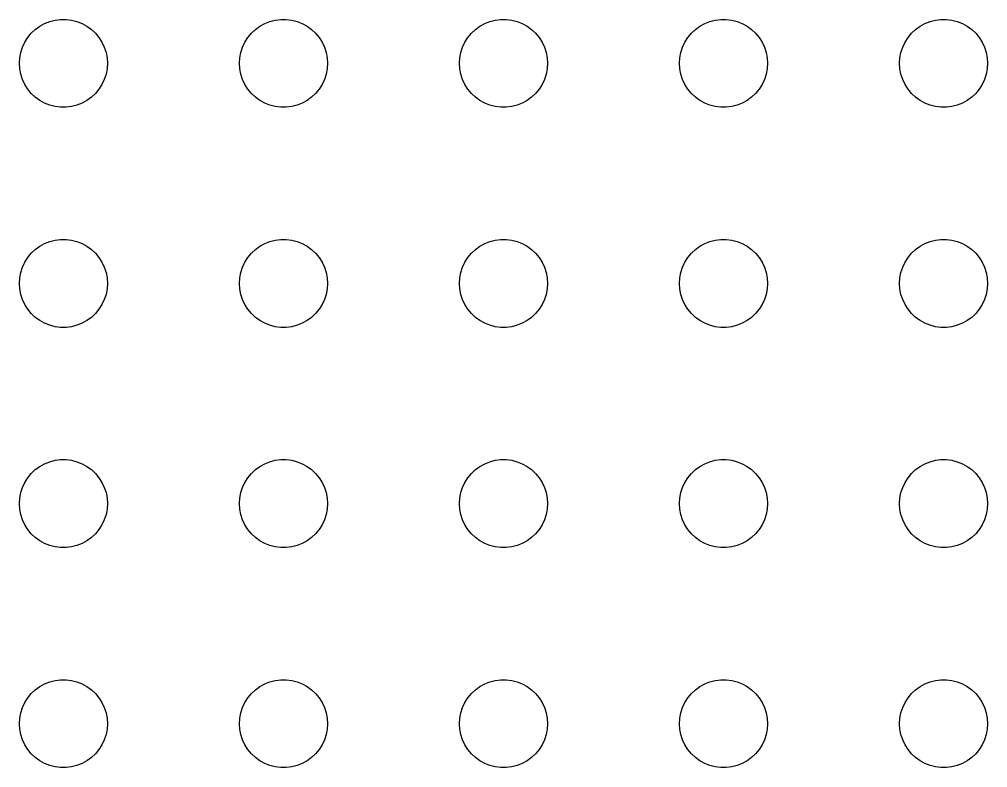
# Model space of a CAD drawing. Header units: metres. Extents: x -134 to 134, y -134 to 134.
# Drawn here: x 66 to 99, y -99 to -73.5 of the extents above; entities that cross this region are included whole.
import ezdxf

# ---------------------------------------------------------------- set-up
doc = ezdxf.new("R2010")
doc.units = ezdxf.units.M

msp = doc.modelspace()

# ---------------------------------------------------------------- linework, layer by layer
for p, q in [((66.8613, -73.6428), (67.0365, -73.5734)), ((67.0365, -73.5734), (67.2189, -73.5266)), ((67.2189, -73.5266), (67.4058, -73.503)), ((67.4058, -73.503), (67.5942, -73.503)), ((67.5942, -73.503), (67.7811, -73.5266)), ((67.7811, -73.5266), (67.9635, -73.5734)), ((67.9635, -73.5734), (68.1387, -73.6428)), ((74.3613, -73.6428), (74.5365, -73.5734)), ((74.5365, -73.5734), (74.7189, -73.5266)), ((74.7189, -73.5266), (74.9058, -73.503)), ((74.9058, -73.503), (75.0942, -73.503)), ((75.0942, -73.503), (75.2811, -73.5266)), ((75.2811, -73.5266), (75.4635, -73.5734)), ((75.4635, -73.5734), (75.6387, -73.6428)), ((81.8613, -73.6428), (82.0365, -73.5734)), ((82.0365, -73.5734), (82.2189, -73.5266)), ((82.2189, -73.5266), (82.4058, -73.503)), ((82.4058, -73.503), (82.5942, -73.503)), ((82.5942, -73.503), (82.7811, -73.5266)), ((82.7811, -73.5266), (82.9635, -73.5734)), ((82.9635, -73.5734), (83.1387, -73.6428)), ((89.3613, -73.6428), (89.5365, -73.5734)), ((89.5365, -73.5734), (89.7189, -73.5266)), ((89.7189, -73.5266), (89.9058, -73.503)), ((89.9058, -73.503), (90.0942, -73.503)), ((90.0942, -73.503), (90.2811, -73.5266)), ((90.2811, -73.5266), (90.4635, -73.5734)), ((90.4635, -73.5734), (90.6387, -73.6428)), ((96.8613, -73.6428), (97.0365, -73.5734)), ((97.0365, -73.5734), (97.2189, -73.5266)), ((97.2189, -73.5266), (97.4058, -73.503)), ((97.4058, -73.503), (97.5942, -73.503)), ((97.5942, -73.503), (97.7811, -73.5266)), ((97.7811, -73.5266), (97.9635, -73.5734)), ((97.9635, -73.5734), (98.1387, -73.6428)), ((66.4065, -73.9732), (66.5439, -73.8442)), ((66.5439, -73.8442), (66.6963, -73.7335)), ((66.6963, -73.7335), (66.8613, -73.6428)), ((68.1387, -73.6428), (68.3037, -73.7335)), ((68.3037, -73.7335), (68.4561, -73.8442)), ((68.4561, -73.8442), (68.5934, -73.9732)), ((73.9065, -73.9732), (74.0439, -73.8442)), ((74.0439, -73.8442), (74.1963, -73.7335)), ((74.1963, -73.7335), (74.3613, -73.6428)), ((75.6387, -73.6428), (75.8037, -73.7335)), ((75.8037, -73.7335), (75.9561, -73.8442)), ((75.9561, -73.8442), (76.0934, -73.9732)), ((81.4065, -73.9732), (81.5439, -73.8442)), ((81.5439, -73.8442), (81.6963, -73.7335)), ((81.6963, -73.7335), (81.8613, -73.6428)), ((83.1387, -73.6428), (83.3037, -73.7335)), ((83.3037, -73.7335), (83.4561, -73.8442)), ((83.4561, -73.8442), (83.5934, -73.9732)), ((88.9065, -73.9732), (89.0439, -73.8442)), ((89.0439, -73.8442), (89.1963, -73.7335)), ((89.1963, -73.7335), (89.3613, -73.6428)), ((90.6387, -73.6428), (90.8037, -73.7335)), ((90.8037, -73.7335), (90.9561, -73.8442)), ((90.9561, -73.8442), (91.0934, -73.9732)), ((96.4065, -73.9732), (96.5439, -73.8442)), ((96.5439, -73.8442), (96.6963, -73.7335)), ((96.6963, -73.7335), (96.8613, -73.6428)), ((98.1387, -73.6428), (98.3037, -73.7335)), ((98.3037, -73.7335), (98.4561, -73.8442)), ((98.4561, -73.8442), (98.5934, -73.9732)), ((66.1855, -74.2774), (66.2865, -74.1183)), ((66.2865, -74.1183), (66.4065, -73.9732)), ((68.5934, -73.9732), (68.7135, -74.1183)), ((68.7135, -74.1183), (68.8145, -74.2774)), ((73.6855, -74.2774), (73.7865, -74.1183)), ((73.7865, -74.1183), (73.9065, -73.9732)), ((76.0934, -73.9732), (76.2135, -74.1183)), ((76.2135, -74.1183), (76.3145, -74.2774)), ((81.1855, -74.2774), (81.2865, -74.1183)), ((81.2865, -74.1183), (81.4065, -73.9732)), ((83.5934, -73.9732), (83.7135, -74.1183)), ((83.7135, -74.1183), (83.8145, -74.2774)), ((88.6855, -74.2774), (88.7865, -74.1183)), ((88.7865, -74.1183), (88.9065, -73.9732)), ((91.0934, -73.9732), (91.2135, -74.1183)), ((91.2135, -74.1183), (91.3145, -74.2774)), ((96.1855, -74.2774), (96.2865, -74.1183)), ((96.2865, -74.1183), (96.4065, -73.9732)), ((98.5934, -73.9732), (98.7135, -74.1183)), ((98.7135, -74.1183), (98.8145, -74.2774)), ((66.0471, -74.627), (66.1053, -74.4478)), ((66.1053, -74.4478), (66.1855, -74.2774)), ((68.8145, -74.2774), (68.8947, -74.4478)), ((68.8947, -74.4478), (68.9529, -74.627)), ((73.5471, -74.627), (73.6053, -74.4478)), ((73.6053, -74.4478), (73.6855, -74.2774)), ((76.3145, -74.2774), (76.3947, -74.4478)), ((76.3947, -74.4478), (76.4529, -74.627)), ((81.0471, -74.627), (81.1053, -74.4478)), ((81.1053, -74.4478), (81.1855, -74.2774)), ((83.8145, -74.2774), (83.8947, -74.4478)), ((83.8947, -74.4478), (83.9529, -74.627)), ((88.5471, -74.627), (88.6053, -74.4478)), ((88.6053, -74.4478), (88.6855, -74.2774)), ((91.3145, -74.2774), (91.3947, -74.4478)), ((91.3947, -74.4478), (91.4529, -74.627)), ((96.0471, -74.627), (96.1053, -74.4478)), ((96.1053, -74.4478), (96.1855, -74.2774)), ((98.8145, -74.2774), (98.8947, -74.4478)), ((98.8947, -74.4478), (98.9529, -74.627)), ((66, -75), (66.0118, -74.812)), ((66.0118, -74.812), (66.0471, -74.627)), ((68.9529, -74.627), (68.9882, -74.812)), ((68.9882, -74.812), (69, -75)), ((73.5, -75), (73.5118, -74.812)), ((73.5118, -74.812), (73.5471, -74.627)), ((76.4529, -74.627), (76.4882, -74.812)), ((76.4882, -74.812), (76.5, -75)), ((81, -75), (81.0118, -74.812)), ((81.0118, -74.812), (81.0471, -74.627)), ((83.9529, -74.627), (83.9882, -74.812)), ((83.9882, -74.812), (84, -75)), ((88.5, -75), (88.5118, -74.812)), ((88.5118, -74.812), (88.5471, -74.627)), ((91.4529, -74.627), (91.4882, -74.812)), ((91.4882, -74.812), (91.5, -75)), ((96, -75), (96.0118, -74.812)), ((96.0118, -74.812), (96.0471, -74.627)), ((98.9529, -74.627), (98.9882, -74.812)), ((98.9882, -74.812), (99, -75)), ((66.0118, -75.188), (66, -75)), ((66.0471, -75.373), (66.0118, -75.188)), ((68.9882, -75.188), (68.9529, -75.373)), ((69, -75), (68.9882, -75.188)), ((73.5118, -75.188), (73.5, -75)), ((73.5471, -75.373), (73.5118, -75.188)), ((76.4882, -75.188), (76.4529, -75.373)), ((76.5, -75), (76.4882, -75.188)), ((81.0118, -75.188), (81, -75)), ((81.0471, -75.373), (81.0118, -75.188)), ((83.9882, -75.188), (83.9529, -75.373)), ((84, -75), (83.9882, -75.188)), ((88.5118, -75.188), (88.5, -75)), ((88.5471, -75.373), (88.5118, -75.188)), ((91.4882, -75.188), (91.4529, -75.373)), ((91.5, -75), (91.4882, -75.188)), ((96.0118, -75.188), (96, -75)), ((96.0471, -75.373), (96.0118, -75.188)), ((98.9882, -75.188), (98.9529, -75.373)), ((99, -75), (98.9882, -75.188)), ((66.1053, -75.5522), (66.0471, -75.373)), ((66.1855, -75.7226), (66.1053, -75.5522)), ((68.8947, -75.5522), (68.8145, -75.7226)), ((68.9529, -75.373), (68.8947, -75.5522)), ((73.6053, -75.5522), (73.5471, -75.373)), ((73.6855, -75.7226), (73.6053, -75.5522)), ((76.3947, -75.5522), (76.3145, -75.7226)), ((76.4529, -75.373), (76.3947, -75.5522)), ((81.1053, -75.5522), (81.0471, -75.373)), ((81.1855, -75.7226), (81.1053, -75.5522)), ((83.8947, -75.5522), (83.8145, -75.7226)), ((83.9529, -75.373), (83.8947, -75.5522)), ((88.6053, -75.5522), (88.5471, -75.373)), ((88.6855, -75.7226), (88.6053, -75.5522)), ((91.3947, -75.5522), (91.3145, -75.7226)), ((91.4529, -75.373), (91.3947, -75.5522)), ((96.1053, -75.5522), (96.0471, -75.373)), ((96.1855, -75.7226), (96.1053, -75.5522)), ((98.8947, -75.5522), (98.8145, -75.7226)), ((98.9529, -75.373), (98.8947, -75.5522)), ((66.2865, -75.8817), (66.1855, -75.7226)), ((66.4065, -76.0268), (66.2865, -75.8817)), ((68.7135, -75.8817), (68.5934, -76.0268)), ((68.8145, -75.7226), (68.7135, -75.8817)), ((73.7865, -75.8817), (73.6855, -75.7226)), ((73.9065, -76.0268), (73.7865, -75.8817)), ((76.2135, -75.8817), (76.0934, -76.0268)), ((76.3145, -75.7226), (76.2135, -75.8817)), ((81.2865, -75.8817), (81.1855, -75.7226)), ((81.4065, -76.0268), (81.2865, -75.8817)), ((83.7135, -75.8817), (83.5934, -76.0268)), ((83.8145, -75.7226), (83.7135, -75.8817)), ((88.7865, -75.8817), (88.6855, -75.7226)), ((88.9065, -76.0268), (88.7865, -75.8817)), ((91.2135, -75.8817), (91.0934, -76.0268)), ((91.3145, -75.7226), (91.2135, -75.8817)), ((96.2865, -75.8817), (96.1855, -75.7226)), ((96.4065, -76.0268), (96.2865, -75.8817)), ((98.7135, -75.8817), (98.5934, -76.0268)), ((98.8145, -75.7226), (98.7135, -75.8817)), ((66.5439, -76.1558), (66.4065, -76.0268)), ((66.6963, -76.2665), (66.5439, -76.1558)), ((68.4561, -76.1558), (68.3037, -76.2665)), ((68.5934, -76.0268), (68.4561, -76.1558)), ((74.0439, -76.1558), (73.9065, -76.0268)), ((74.1963, -76.2665), (74.0439, -76.1558)), ((75.9561, -76.1558), (75.8037, -76.2665)), ((76.0934, -76.0268), (75.9561, -76.1558)), ((81.5439, -76.1558), (81.4065, -76.0268)), ((81.6963, -76.2665), (81.5439, -76.1558)), ((83.4561, -76.1558), (83.3037, -76.2665)), ((83.5934, -76.0268), (83.4561, -76.1558)), ((89.0439, -76.1558), (88.9065, -76.0268)), ((89.1963, -76.2665), (89.0439, -76.1558)), ((90.9561, -76.1558), (90.8037, -76.2665)), ((91.0934, -76.0268), (90.9561, -76.1558)), ((96.5439, -76.1558), (96.4065, -76.0268)), ((96.6963, -76.2665), (96.5439, -76.1558)), ((98.4561, -76.1558), (98.3037, -76.2665)), ((98.5934, -76.0268), (98.4561, -76.1558)), ((66.8613, -76.3572), (66.6963, -76.2665)), ((67.0365, -76.4266), (66.8613, -76.3572)), ((67.2189, -76.4734), (67.0365, -76.4266)), ((67.4058, -76.497), (67.2189, -76.4734)), ((67.5942, -76.497), (67.4058, -76.497)), ((67.7811, -76.4734), (67.5942, -76.497)), ((67.9635, -76.4266), (67.7811, -76.4734)), ((68.1387, -76.3572), (67.9635, -76.4266)), ((68.3037, -76.2665), (68.1387, -76.3572)), ((74.3613, -76.3572), (74.1963, -76.2665)), ((74.5365, -76.4266), (74.3613, -76.3572)), ((74.7189, -76.4734), (74.5365, -76.4266)), ((74.9058, -76.497), (74.7189, -76.4734)), ((75.0942, -76.497), (74.9058, -76.497)), ((75.2811, -76.4734), (75.0942, -76.497)), ((75.4635, -76.4266), (75.2811, -76.4734)), ((75.6387, -76.3572), (75.4635, -76.4266)), ((75.8037, -76.2665), (75.6387, -76.3572)), ((81.8613, -76.3572), (81.6963, -76.2665)), ((82.0365, -76.4266), (81.8613, -76.3572)), ((82.2189, -76.4734), (82.0365, -76.4266)), ((82.4058, -76.497), (82.2189, -76.4734)), ((82.5942, -76.497), (82.4058, -76.497)), ((82.7811, -76.4734), (82.5942, -76.497)), ((82.9635, -76.4266), (82.7811, -76.4734)), ((83.1387, -76.3572), (82.9635, -76.4266)), ((83.3037, -76.2665), (83.1387, -76.3572)), ((89.3613, -76.3572), (89.1963, -76.2665)), ((89.5365, -76.4266), (89.3613, -76.3572)), ((89.7189, -76.4734), (89.5365, -76.4266)), ((89.9058, -76.497), (89.7189, -76.4734)), ((90.0942, -76.497), (89.9058, -76.497)), ((90.2811, -76.4734), (90.0942, -76.497)), ((90.4635, -76.4266), (90.2811, -76.4734)), ((90.6387, -76.3572), (90.4635, -76.4266)), ((90.8037, -76.2665), (90.6387, -76.3572)), ((96.8613, -76.3572), (96.6963, -76.2665)), ((97.0365, -76.4266), (96.8613, -76.3572)), ((97.2189, -76.4734), (97.0365, -76.4266)), ((97.4058, -76.497), (97.2189, -76.4734)), ((97.5942, -76.497), (97.4058, -76.497)), ((97.7811, -76.4734), (97.5942, -76.497)), ((97.9635, -76.4266), (97.7811, -76.4734)), ((98.1387, -76.3572), (97.9635, -76.4266)), ((98.3037, -76.2665), (98.1387, -76.3572)), ((66.6963, -81.2335), (66.8613, -81.1428)), ((66.8613, -81.1428), (67.0365, -81.0734)), ((67.0365, -81.0734), (67.2189, -81.0266)), ((67.2189, -81.0266), (67.4058, -81.003)), ((67.4058, -81.003), (67.5942, -81.003)), ((67.5942, -81.003), (67.7811, -81.0266)), ((67.7811, -81.0266), (67.9635, -81.0734)), ((67.9635, -81.0734), (68.1387, -81.1428)), ((68.1387, -81.1428), (68.3037, -81.2335)), ((74.1963, -81.2335), (74.3613, -81.1428)), ((74.3613, -81.1428), (74.5365, -81.0734)), ((74.5365, -81.0734), (74.7189, -81.0266)), ((74.7189, -81.0266), (74.9058, -81.003)), ((74.9058, -81.003), (75.0942, -81.003)), ((75.0942, -81.003), (75.2811, -81.0266)), ((75.2811, -81.0266), (75.4635, -81.0734)), ((75.4635, -81.0734), (75.6387, -81.1428)), ((75.6387, -81.1428), (75.8037, -81.2335)), ((81.6963, -81.2335), (81.8613, -81.1428)), ((81.8613, -81.1428), (82.0365, -81.0734)), ((82.0365, -81.0734), (82.2189, -81.0266)), ((82.2189, -81.0266), (82.4058, -81.003)), ((82.4058, -81.003), (82.5942, -81.003)), ((82.5942, -81.003), (82.7811, -81.0266)), ((82.7811, -81.0266), (82.9635, -81.0734)), ((82.9635, -81.0734), (83.1387, -81.1428)), ((83.1387, -81.1428), (83.3037, -81.2335)), ((89.1963, -81.2335), (89.3613, -81.1428)), ((89.3613, -81.1428), (89.5365, -81.0734)), ((89.5365, -81.0734), (89.7189, -81.0266)), ((89.7189, -81.0266), (89.9058, -81.003)), ((89.9058, -81.003), (90.0942, -81.003)), ((90.0942, -81.003), (90.2811, -81.0266)), ((90.2811, -81.0266), (90.4635, -81.0734)), ((90.4635, -81.0734), (90.6387, -81.1428)), ((90.6387, -81.1428), (90.8037, -81.2335)), ((96.6963, -81.2335), (96.8613, -81.1428)), ((96.8613, -81.1428), (97.0365, -81.0734)), ((97.0365, -81.0734), (97.2189, -81.0266)), ((97.2189, -81.0266), (97.4058, -81.003)), ((97.4058, -81.003), (97.5942, -81.003)), ((97.5942, -81.003), (97.7811, -81.0266)), ((97.7811, -81.0266), (97.9635, -81.0734)), ((97.9635, -81.0734), (98.1387, -81.1428)), ((98.1387, -81.1428), (98.3037, -81.2335)), ((66.2865, -81.6183), (66.4065, -81.4732)), ((66.4065, -81.4732), (66.5439, -81.3442)), ((66.5439, -81.3442), (66.6963, -81.2335)), ((68.3037, -81.2335), (68.4561, -81.3442)), ((68.4561, -81.3442), (68.5934, -81.4732)), ((68.5934, -81.4732), (68.7135, -81.6183)), ((73.7865, -81.6183), (73.9065, -81.4732)), ((73.9065, -81.4732), (74.0439, -81.3442)), ((74.0439, -81.3442), (74.1963, -81.2335)), ((75.8037, -81.2335), (75.9561, -81.3442)), ((75.9561, -81.3442), (76.0934, -81.4732)), ((76.0934, -81.4732), (76.2135, -81.6183)), ((81.2865, -81.6183), (81.4065, -81.4732)), ((81.4065, -81.4732), (81.5439, -81.3442)), ((81.5439, -81.3442), (81.6963, -81.2335)), ((83.3037, -81.2335), (83.4561, -81.3442)), ((83.4561, -81.3442), (83.5934, -81.4732)), ((83.5934, -81.4732), (83.7135, -81.6183)), ((88.7865, -81.6183), (88.9065, -81.4732)), ((88.9065, -81.4732), (89.0439, -81.3442)), ((89.0439, -81.3442), (89.1963, -81.2335)), ((90.8037, -81.2335), (90.9561, -81.3442)), ((90.9561, -81.3442), (91.0934, -81.4732)), ((91.0934, -81.4732), (91.2135, -81.6183)), ((96.2865, -81.6183), (96.4065, -81.4732)), ((96.4065, -81.4732), (96.5439, -81.3442)), ((96.5439, -81.3442), (96.6963, -81.2335)), ((98.3037, -81.2335), (98.4561, -81.3442)), ((98.4561, -81.3442), (98.5934, -81.4732)), ((98.5934, -81.4732), (98.7135, -81.6183)), ((66.1053, -81.9478), (66.1855, -81.7774)), ((66.1855, -81.7774), (66.2865, -81.6183)), ((68.7135, -81.6183), (68.8145, -81.7774)), ((68.8145, -81.7774), (68.8947, -81.9478)), ((73.6053, -81.9478), (73.6855, -81.7774)), ((73.6855, -81.7774), (73.7865, -81.6183)), ((76.2135, -81.6183), (76.3145, -81.7774)), ((76.3145, -81.7774), (76.3947, -81.9478)), ((81.1053, -81.9478), (81.1855, -81.7774)), ((81.1855, -81.7774), (81.2865, -81.6183)), ((83.7135, -81.6183), (83.8145, -81.7774)), ((83.8145, -81.7774), (83.8947, -81.9478)), ((88.6053, -81.9478), (88.6855, -81.7774)), ((88.6855, -81.7774), (88.7865, -81.6183)), ((91.2135, -81.6183), (91.3145, -81.7774)), ((91.3145, -81.7774), (91.3947, -81.9478)), ((96.1053, -81.9478), (96.1855, -81.7774)), ((96.1855, -81.7774), (96.2865, -81.6183)), ((98.7135, -81.6183), (98.8145, -81.7774)), ((98.8145, -81.7774), (98.8947, -81.9478)), ((66.0118, -82.312), (66.0471, -82.127)), ((66.0471, -82.127), (66.1053, -81.9478)), ((68.8947, -81.9478), (68.9529, -82.127)), ((68.9529, -82.127), (68.9882, -82.312)), ((73.5118, -82.312), (73.5471, -82.127)), ((73.5471, -82.127), (73.6053, -81.9478)), ((76.3947, -81.9478), (76.4529, -82.127)), ((76.4529, -82.127), (76.4882, -82.312)), ((81.0118, -82.312), (81.0471, -82.127)), ((81.0471, -82.127), (81.1053, -81.9478)), ((83.8947, -81.9478), (83.9529, -82.127)), ((83.9529, -82.127), (83.9882, -82.312)), ((88.5118, -82.312), (88.5471, -82.127)), ((88.5471, -82.127), (88.6053, -81.9478)), ((91.3947, -81.9478), (91.4529, -82.127)), ((91.4529, -82.127), (91.4882, -82.312)), ((96.0118, -82.312), (96.0471, -82.127)), ((96.0471, -82.127), (96.1053, -81.9478)), ((98.8947, -81.9478), (98.9529, -82.127)), ((98.9529, -82.127), (98.9882, -82.312)), ((66, -82.5), (66.0118, -82.312)), ((66.0118, -82.688), (66, -82.5)), ((68.9882, -82.312), (69, -82.5)), ((69, -82.5), (68.9882, -82.688)), ((73.5, -82.5), (73.5118, -82.312)), ((73.5118, -82.688), (73.5, -82.5)), ((76.4882, -82.312), (76.5, -82.5)), ((76.5, -82.5), (76.4882, -82.688)), ((81, -82.5), (81.0118, -82.312)), ((81.0118, -82.688), (81, -82.5)), ((83.9882, -82.312), (84, -82.5)), ((84, -82.5), (83.9882, -82.688)), ((88.5, -82.5), (88.5118, -82.312)), ((88.5118, -82.688), (88.5, -82.5)), ((91.4882, -82.312), (91.5, -82.5)), ((91.5, -82.5), (91.4882, -82.688)), ((96, -82.5), (96.0118, -82.312)), ((96.0118, -82.688), (96, -82.5)), ((98.9882, -82.312), (99, -82.5)), ((99, -82.5), (98.9882, -82.688)), ((66.0471, -82.873), (66.0118, -82.688)), ((68.9882, -82.688), (68.9529, -82.873)), ((73.5471, -82.873), (73.5118, -82.688)), ((76.4882, -82.688), (76.4529, -82.873)), ((81.0471, -82.873), (81.0118, -82.688)), ((83.9882, -82.688), (83.9529, -82.873)), ((88.5471, -82.873), (88.5118, -82.688)), ((91.4882, -82.688), (91.4529, -82.873)), ((96.0471, -82.873), (96.0118, -82.688)), ((98.9882, -82.688), (98.9529, -82.873)), ((66.1053, -83.0522), (66.0471, -82.873)), ((66.1855, -83.2226), (66.1053, -83.0522)), ((68.8947, -83.0522), (68.8145, -83.2226)), ((68.9529, -82.873), (68.8947, -83.0522)), ((73.6053, -83.0522), (73.5471, -82.873)), ((73.6855, -83.2226), (73.6053, -83.0522)), ((76.3947, -83.0522), (76.3145, -83.2226)), ((76.4529, -82.873), (76.3947, -83.0522)), ((81.1053, -83.0522), (81.0471, -82.873)), ((81.1855, -83.2226), (81.1053, -83.0522)), ((83.8947, -83.0522), (83.8145, -83.2226)), ((83.9529, -82.873), (83.8947, -83.0522)), ((88.6053, -83.0522), (88.5471, -82.873)), ((88.6855, -83.2226), (88.6053, -83.0522)), ((91.3947, -83.0522), (91.3145, -83.2226)), ((91.4529, -82.873), (91.3947, -83.0522)), ((96.1053, -83.0522), (96.0471, -82.873)), ((96.1855, -83.2226), (96.1053, -83.0522)), ((98.8947, -83.0522), (98.8145, -83.2226)), ((98.9529, -82.873), (98.8947, -83.0522)), ((66.2865, -83.3817), (66.1855, -83.2226)), ((66.4065, -83.5268), (66.2865, -83.3817)), ((68.7135, -83.3817), (68.5934, -83.5268)), ((68.8145, -83.2226), (68.7135, -83.3817)), ((73.7865, -83.3817), (73.6855, -83.2226)), ((73.9065, -83.5268), (73.7865, -83.3817)), ((76.2135, -83.3817), (76.0934, -83.5268)), ((76.3145, -83.2226), (76.2135, -83.3817)), ((81.2865, -83.3817), (81.1855, -83.2226)), ((81.4065, -83.5268), (81.2865, -83.3817)), ((83.7135, -83.3817), (83.5934, -83.5268)), ((83.8145, -83.2226), (83.7135, -83.3817)), ((88.7865, -83.3817), (88.6855, -83.2226)), ((88.9065, -83.5268), (88.7865, -83.3817)), ((91.2135, -83.3817), (91.0934, -83.5268)), ((91.3145, -83.2226), (91.2135, -83.3817)), ((96.2865, -83.3817), (96.1855, -83.2226)), ((96.4065, -83.5268), (96.2865, -83.3817)), ((98.7135, -83.3817), (98.5934, -83.5268)), ((98.8145, -83.2226), (98.7135, -83.3817)), ((66.5439, -83.6558), (66.4065, -83.5268)), ((66.6963, -83.7665), (66.5439, -83.6558)), ((66.8613, -83.8572), (66.6963, -83.7665)), ((68.3037, -83.7665), (68.1387, -83.8572)), ((68.4561, -83.6558), (68.3037, -83.7665)), ((68.5934, -83.5268), (68.4561, -83.6558)), ((74.0439, -83.6558), (73.9065, -83.5268)), ((74.1963, -83.7665), (74.0439, -83.6558)), ((74.3613, -83.8572), (74.1963, -83.7665)), ((75.8037, -83.7665), (75.6387, -83.8572)), ((75.9561, -83.6558), (75.8037, -83.7665)), ((76.0934, -83.5268), (75.9561, -83.6558)), ((81.5439, -83.6558), (81.4065, -83.5268)), ((81.6963, -83.7665), (81.5439, -83.6558)), ((81.8613, -83.8572), (81.6963, -83.7665)), ((83.3037, -83.7665), (83.1387, -83.8572)), ((83.4561, -83.6558), (83.3037, -83.7665)), ((83.5934, -83.5268), (83.4561, -83.6558)), ((89.0439, -83.6558), (88.9065, -83.5268)), ((89.1963, -83.7665), (89.0439, -83.6558)), ((89.3613, -83.8572), (89.1963, -83.7665)), ((90.8037, -83.7665), (90.6387, -83.8572)), ((90.9561, -83.6558), (90.8037, -83.7665)), ((91.0934, -83.5268), (90.9561, -83.6558)), ((96.5439, -83.6558), (96.4065, -83.5268)), ((96.6963, -83.7665), (96.5439, -83.6558)), ((96.8613, -83.8572), (96.6963, -83.7665)), ((98.3037, -83.7665), (98.1387, -83.8572)), ((98.4561, -83.6558), (98.3037, -83.7665)), ((98.5934, -83.5268), (98.4561, -83.6558)), ((67.0365, -83.9266), (66.8613, -83.8572)), ((67.2189, -83.9734), (67.0365, -83.9266)), ((67.4058, -83.997), (67.2189, -83.9734)), ((67.5942, -83.997), (67.4058, -83.997)), ((67.7811, -83.9734), (67.5942, -83.997)), ((67.9635, -83.9266), (67.7811, -83.9734)), ((68.1387, -83.8572), (67.9635, -83.9266)), ((74.5365, -83.9266), (74.3613, -83.8572)), ((74.7189, -83.9734), (74.5365, -83.9266)), ((74.9058, -83.997), (74.7189, -83.9734)), ((75.0942, -83.997), (74.9058, -83.997)), ((75.2811, -83.9734), (75.0942, -83.997)), ((75.4635, -83.9266), (75.2811, -83.9734)), ((75.6387, -83.8572), (75.4635, -83.9266)), ((82.0365, -83.9266), (81.8613, -83.8572)), ((82.2189, -83.9734), (82.0365, -83.9266)), ((82.4058, -83.997), (82.2189, -83.9734)), ((82.5942, -83.997), (82.4058, -83.997)), ((82.7811, -83.9734), (82.5942, -83.997)), ((82.9635, -83.9266), (82.7811, -83.9734)), ((83.1387, -83.8572), (82.9635, -83.9266)), ((89.5365, -83.9266), (89.3613, -83.8572)), ((89.7189, -83.9734), (89.5365, -83.9266)), ((89.9058, -83.997), (89.7189, -83.9734)), ((90.0942, -83.997), (89.9058, -83.997)), ((90.2811, -83.9734), (90.0942, -83.997)), ((90.4635, -83.9266), (90.2811, -83.9734)), ((90.6387, -83.8572), (90.4635, -83.9266)), ((97.0365, -83.9266), (96.8613, -83.8572)), ((97.2189, -83.9734), (97.0365, -83.9266)), ((97.4058, -83.997), (97.2189, -83.9734)), ((97.5942, -83.997), (97.4058, -83.997)), ((97.7811, -83.9734), (97.5942, -83.997)), ((97.9635, -83.9266), (97.7811, -83.9734)), ((98.1387, -83.8572), (97.9635, -83.9266)), ((66.5439, -88.8442), (66.6963, -88.7335)), ((66.6963, -88.7335), (66.8613, -88.6428)), ((66.8613, -88.6428), (67.0365, -88.5734)), ((67.0365, -88.5734), (67.2189, -88.5266)), ((67.2189, -88.5266), (67.4058, -88.503)), ((67.4058, -88.503), (67.5942, -88.503)), ((67.5942, -88.503), (67.7811, -88.5266)), ((67.7811, -88.5266), (67.9635, -88.5734)), ((67.9635, -88.5734), (68.1387, -88.6428)), ((68.1387, -88.6428), (68.3037, -88.7335)), ((68.3037, -88.7335), (68.4561, -88.8442)), ((74.0439, -88.8442), (74.1963, -88.7335)), ((74.1963, -88.7335), (74.3613, -88.6428)), ((74.3613, -88.6428), (74.5365, -88.5734)), ((74.5365, -88.5734), (74.7189, -88.5266)), ((74.7189, -88.5266), (74.9058, -88.503)), ((74.9058, -88.503), (75.0942, -88.503)), ((75.0942, -88.503), (75.2811, -88.5266)), ((75.2811, -88.5266), (75.4635, -88.5734)), ((75.4635, -88.5734), (75.6387, -88.6428)), ((75.6387, -88.6428), (75.8037, -88.7335)), ((75.8037, -88.7335), (75.9561, -88.8442)), ((81.5439, -88.8442), (81.6963, -88.7335)), ((81.6963, -88.7335), (81.8613, -88.6428)), ((81.8613, -88.6428), (82.0365, -88.5734)), ((82.0365, -88.5734), (82.2189, -88.5266)), ((82.2189, -88.5266), (82.4058, -88.503)), ((82.4058, -88.503), (82.5942, -88.503)), ((82.5942, -88.503), (82.7811, -88.5266)), ((82.7811, -88.5266), (82.9635, -88.5734)), ((82.9635, -88.5734), (83.1387, -88.6428)), ((83.1387, -88.6428), (83.3037, -88.7335)), ((83.3037, -88.7335), (83.4561, -88.8442)), ((89.0439, -88.8442), (89.1963, -88.7335)), ((89.1963, -88.7335), (89.3613, -88.6428)), ((89.3613, -88.6428), (89.5365, -88.5734)), ((89.5365, -88.5734), (89.7189, -88.5266)), ((89.7189, -88.5266), (89.9058, -88.503)), ((89.9058, -88.503), (90.0942, -88.503)), ((90.0942, -88.503), (90.2811, -88.5266)), ((90.2811, -88.5266), (90.4635, -88.5734)), ((90.4635, -88.5734), (90.6387, -88.6428)), ((90.6387, -88.6428), (90.8037, -88.7335)), ((90.8037, -88.7335), (90.9561, -88.8442)), ((96.5439, -88.8442), (96.6963, -88.7335)), ((96.6963, -88.7335), (96.8613, -88.6428)), ((96.8613, -88.6428), (97.0365, -88.5734)), ((97.0365, -88.5734), (97.2189, -88.5266)), ((97.2189, -88.5266), (97.4058, -88.503)), ((97.4058, -88.503), (97.5942, -88.503)), ((97.5942, -88.503), (97.7811, -88.5266)), ((97.7811, -88.5266), (97.9635, -88.5734)), ((97.9635, -88.5734), (98.1387, -88.6428)), ((98.1387, -88.6428), (98.3037, -88.7335)), ((98.3037, -88.7335), (98.4561, -88.8442)), ((66.2865, -89.1183), (66.4065, -88.9732)), ((66.4065, -88.9732), (66.5439, -88.8442)), ((68.4561, -88.8442), (68.5934, -88.9732)), ((68.5934, -88.9732), (68.7135, -89.1183)), ((73.7865, -89.1183), (73.9065, -88.9732)), ((73.9065, -88.9732), (74.0439, -88.8442)), ((75.9561, -88.8442), (76.0934, -88.9732)), ((76.0934, -88.9732), (76.2135, -89.1183)), ((81.2865, -89.1183), (81.4065, -88.9732)), ((81.4065, -88.9732), (81.5439, -88.8442)), ((83.4561, -88.8442), (83.5934, -88.9732)), ((83.5934, -88.9732), (83.7135, -89.1183)), ((88.7865, -89.1183), (88.9065, -88.9732)), ((88.9065, -88.9732), (89.0439, -88.8442)), ((90.9561, -88.8442), (91.0934, -88.9732)), ((91.0934, -88.9732), (91.2135, -89.1183)), ((96.2865, -89.1183), (96.4065, -88.9732)), ((96.4065, -88.9732), (96.5439, -88.8442)), ((98.4561, -88.8442), (98.5934, -88.9732)), ((98.5934, -88.9732), (98.7135, -89.1183)), ((66.1053, -89.4478), (66.1855, -89.2774)), ((66.1855, -89.2774), (66.2865, -89.1183)), ((68.7135, -89.1183), (68.8145, -89.2774)), ((68.8145, -89.2774), (68.8947, -89.4478)), ((73.6053, -89.4478), (73.6855, -89.2774)), ((73.6855, -89.2774), (73.7865, -89.1183)), ((76.2135, -89.1183), (76.3145, -89.2774)), ((76.3145, -89.2774), (76.3947, -89.4478)), ((81.1053, -89.4478), (81.1855, -89.2774)), ((81.1855, -89.2774), (81.2865, -89.1183)), ((83.7135, -89.1183), (83.8145, -89.2774)), ((83.8145, -89.2774), (83.8947, -89.4478)), ((88.6053, -89.4478), (88.6855, -89.2774)), ((88.6855, -89.2774), (88.7865, -89.1183)), ((91.2135, -89.1183), (91.3145, -89.2774)), ((91.3145, -89.2774), (91.3947, -89.4478)), ((96.1053, -89.4478), (96.1855, -89.2774)), ((96.1855, -89.2774), (96.2865, -89.1183)), ((98.7135, -89.1183), (98.8145, -89.2774)), ((98.8145, -89.2774), (98.8947, -89.4478)), ((66.0118, -89.812), (66.0471, -89.627)), ((66.0471, -89.627), (66.1053, -89.4478)), ((68.8947, -89.4478), (68.9529, -89.627)), ((68.9529, -89.627), (68.9882, -89.812)), ((73.5118, -89.812), (73.5471, -89.627)), ((73.5471, -89.627), (73.6053, -89.4478)), ((76.3947, -89.4478), (76.4529, -89.627)), ((76.4529, -89.627), (76.4882, -89.812)), ((81.0118, -89.812), (81.0471, -89.627)), ((81.0471, -89.627), (81.1053, -89.4478)), ((83.8947, -89.4478), (83.9529, -89.627)), ((83.9529, -89.627), (83.9882, -89.812)), ((88.5118, -89.812), (88.5471, -89.627)), ((88.5471, -89.627), (88.6053, -89.4478)), ((91.3947, -89.4478), (91.4529, -89.627)), ((91.4529, -89.627), (91.4882, -89.812)), ((96.0118, -89.812), (96.0471, -89.627)), ((96.0471, -89.627), (96.1053, -89.4478)), ((98.8947, -89.4478), (98.9529, -89.627)), ((98.9529, -89.627), (98.9882, -89.812)), ((66, -90), (66.0118, -89.812)), ((66.0118, -90.188), (66, -90)), ((68.9882, -89.812), (69, -90)), ((69, -90), (68.9882, -90.188)), ((73.5, -90), (73.5118, -89.812)), ((73.5118, -90.188), (73.5, -90)), ((76.4882, -89.812), (76.5, -90)), ((76.5, -90), (76.4882, -90.188)), ((81, -90), (81.0118, -89.812)), ((81.0118, -90.188), (81, -90)), ((83.9882, -89.812), (84, -90)), ((84, -90), (83.9882, -90.188)), ((88.5, -90), (88.5118, -89.812)), ((88.5118, -90.188), (88.5, -90)), ((91.4882, -89.812), (91.5, -90)), ((91.5, -90), (91.4882, -90.188)), ((96, -90), (96.0118, -89.812)), ((96.0118, -90.188), (96, -90)), ((98.9882, -89.812), (99, -90)), ((99, -90), (98.9882, -90.188)), ((66.0471, -90.373), (66.0118, -90.188)), ((66.1053, -90.5522), (66.0471, -90.373)), ((68.9529, -90.373), (68.8947, -90.5522)), ((68.9882, -90.188), (68.9529, -90.373)), ((73.5471, -90.373), (73.5118, -90.188)), ((73.6053, -90.5522), (73.5471, -90.373)), ((76.4529, -90.373), (76.3947, -90.5522)), ((76.4882, -90.188), (76.4529, -90.373)), ((81.0471, -90.373), (81.0118, -90.188)), ((81.1053, -90.5522), (81.0471, -90.373)), ((83.9529, -90.373), (83.8947, -90.5522)), ((83.9882, -90.188), (83.9529, -90.373)), ((88.5471, -90.373), (88.5118, -90.188)), ((88.6053, -90.5522), (88.5471, -90.373)), ((91.4529, -90.373), (91.3947, -90.5522)), ((91.4882, -90.188), (91.4529, -90.373)), ((96.0471, -90.373), (96.0118, -90.188)), ((96.1053, -90.5522), (96.0471, -90.373)), ((98.9529, -90.373), (98.8947, -90.5522)), ((98.9882, -90.188), (98.9529, -90.373)), ((66.1855, -90.7226), (66.1053, -90.5522)), ((66.2865, -90.8817), (66.1855, -90.7226)), ((68.8145, -90.7226), (68.7135, -90.8817)), ((68.8947, -90.5522), (68.8145, -90.7226)), ((73.6855, -90.7226), (73.6053, -90.5522)), ((73.7865, -90.8817), (73.6855, -90.7226)), ((76.3145, -90.7226), (76.2135, -90.8817)), ((76.3947, -90.5522), (76.3145, -90.7226)), ((81.1855, -90.7226), (81.1053, -90.5522)), ((81.2865, -90.8817), (81.1855, -90.7226)), ((83.8145, -90.7226), (83.7135, -90.8817)), ((83.8947, -90.5522), (83.8145, -90.7226)), ((88.6855, -90.7226), (88.6053, -90.5522)), ((88.7865, -90.8817), (88.6855, -90.7226)), ((91.3145, -90.7226), (91.2135, -90.8817)), ((91.3947, -90.5522), (91.3145, -90.7226)), ((96.1855, -90.7226), (96.1053, -90.5522)), ((96.2865, -90.8817), (96.1855, -90.7226)), ((98.8145, -90.7226), (98.7135, -90.8817)), ((98.8947, -90.5522), (98.8145, -90.7226)), ((66.4065, -91.0268), (66.2865, -90.8817)), ((66.5439, -91.1558), (66.4065, -91.0268)), ((68.5934, -91.0268), (68.4561, -91.1558)), ((68.7135, -90.8817), (68.5934, -91.0268)), ((73.9065, -91.0268), (73.7865, -90.8817)), ((74.0439, -91.1558), (73.9065, -91.0268)), ((76.0934, -91.0268), (75.9561, -91.1558)), ((76.2135, -90.8817), (76.0934, -91.0268)), ((81.4065, -91.0268), (81.2865, -90.8817)), ((81.5439, -91.1558), (81.4065, -91.0268)), ((83.5934, -91.0268), (83.4561, -91.1558)), ((83.7135, -90.8817), (83.5934, -91.0268)), ((88.9065, -91.0268), (88.7865, -90.8817)), ((89.0439, -91.1558), (88.9065, -91.0268)), ((91.0934, -91.0268), (90.9561, -91.1558)), ((91.2135, -90.8817), (91.0934, -91.0268)), ((96.4065, -91.0268), (96.2865, -90.8817)), ((96.5439, -91.1558), (96.4065, -91.0268)), ((98.5934, -91.0268), (98.4561, -91.1558)), ((98.7135, -90.8817), (98.5934, -91.0268)), ((66.6963, -91.2665), (66.5439, -91.1558)), ((66.8613, -91.3572), (66.6963, -91.2665)), ((67.0365, -91.4266), (66.8613, -91.3572)), ((68.1387, -91.3572), (67.9635, -91.4266)), ((68.3037, -91.2665), (68.1387, -91.3572)), ((68.4561, -91.1558), (68.3037, -91.2665)), ((74.1963, -91.2665), (74.0439, -91.1558)), ((74.3613, -91.3572), (74.1963, -91.2665)), ((74.5365, -91.4266), (74.3613, -91.3572)), ((75.6387, -91.3572), (75.4635, -91.4266)), ((75.8037, -91.2665), (75.6387, -91.3572)), ((75.9561, -91.1558), (75.8037, -91.2665)), ((81.6963, -91.2665), (81.5439, -91.1558)), ((81.8613, -91.3572), (81.6963, -91.2665)), ((82.0365, -91.4266), (81.8613, -91.3572)), ((83.1387, -91.3572), (82.9635, -91.4266)), ((83.3037, -91.2665), (83.1387, -91.3572)), ((83.4561, -91.1558), (83.3037, -91.2665)), ((89.1963, -91.2665), (89.0439, -91.1558)), ((89.3613, -91.3572), (89.1963, -91.2665)), ((89.5365, -91.4266), (89.3613, -91.3572)), ((90.6387, -91.3572), (90.4635, -91.4266)), ((90.8037, -91.2665), (90.6387, -91.3572)), ((90.9561, -91.1558), (90.8037, -91.2665)), ((96.6963, -91.2665), (96.5439, -91.1558)), ((96.8613, -91.3572), (96.6963, -91.2665)), ((97.0365, -91.4266), (96.8613, -91.3572)), ((98.1387, -91.3572), (97.9635, -91.4266)), ((98.3037, -91.2665), (98.1387, -91.3572)), ((98.4561, -91.1558), (98.3037, -91.2665)), ((67.2189, -91.4734), (67.0365, -91.4266)), ((67.4058, -91.497), (67.2189, -91.4734)), ((67.5942, -91.497), (67.4058, -91.497)), ((67.7811, -91.4734), (67.5942, -91.497)), ((67.9635, -91.4266), (67.7811, -91.4734)), ((74.7189, -91.4734), (74.5365, -91.4266)), ((74.9058, -91.497), (74.7189, -91.4734)), ((75.0942, -91.497), (74.9058, -91.497)), ((75.2811, -91.4734), (75.0942, -91.497)), ((75.4635, -91.4266), (75.2811, -91.4734)), ((82.2189, -91.4734), (82.0365, -91.4266)), ((82.4058, -91.497), (82.2189, -91.4734)), ((82.5942, -91.497), (82.4058, -91.497)), ((82.7811, -91.4734), (82.5942, -91.497)), ((82.9635, -91.4266), (82.7811, -91.4734)), ((89.7189, -91.4734), (89.5365, -91.4266)), ((89.9058, -91.497), (89.7189, -91.4734)), ((90.0942, -91.497), (89.9058, -91.497)), ((90.2811, -91.4734), (90.0942, -91.497)), ((90.4635, -91.4266), (90.2811, -91.4734)), ((97.2189, -91.4734), (97.0365, -91.4266)), ((97.4058, -91.497), (97.2189, -91.4734)), ((97.5942, -91.497), (97.4058, -91.497)), ((97.7811, -91.4734), (97.5942, -91.497)), ((97.9635, -91.4266), (97.7811, -91.4734)), ((67.0365, -96.0734), (67.2189, -96.0266)), ((67.2189, -96.0266), (67.4058, -96.003)), ((67.4058, -96.003), (67.5942, -96.003)), ((67.5942, -96.003), (67.7811, -96.0266)), ((67.7811, -96.0266), (67.9635, -96.0734)), ((74.5365, -96.0734), (74.7189, -96.0266)), ((74.7189, -96.0266), (74.9058, -96.003)), ((74.9058, -96.003), (75.0942, -96.003)), ((75.0942, -96.003), (75.2811, -96.0266)), ((75.2811, -96.0266), (75.4635, -96.0734)), ((82.0365, -96.0734), (82.2189, -96.0266)), ((82.2189, -96.0266), (82.4058, -96.003)), ((82.4058, -96.003), (82.5942, -96.003)), ((82.5942, -96.003), (82.7811, -96.0266)), ((82.7811, -96.0266), (82.9635, -96.0734)), ((89.5365, -96.0734), (89.7189, -96.0266)), ((89.7189, -96.0266), (89.9058, -96.003)), ((89.9058, -96.003), (90.0942, -96.003)), ((90.0942, -96.003), (90.2811, -96.0266)), ((90.2811, -96.0266), (90.4635, -96.0734)), ((97.0365, -96.0734), (97.2189, -96.0266)), ((97.2189, -96.0266), (97.4058, -96.003)), ((97.4058, -96.003), (97.5942, -96.003)), ((97.5942, -96.003), (97.7811, -96.0266)), ((97.7811, -96.0266), (97.9635, -96.0734)), ((66.4065, -96.4732), (66.5439, -96.3442)), ((66.5439, -96.3442), (66.6963, -96.2335)), ((66.6963, -96.2335), (66.8613, -96.1428)), ((66.8613, -96.1428), (67.0365, -96.0734)), ((67.9635, -96.0734), (68.1387, -96.1428)), ((68.1387, -96.1428), (68.3037, -96.2335)), ((68.3037, -96.2335), (68.4561, -96.3442)), ((68.4561, -96.3442), (68.5934, -96.4732)), ((73.9065, -96.4732), (74.0439, -96.3442)), ((74.0439, -96.3442), (74.1963, -96.2335)), ((74.1963, -96.2335), (74.3613, -96.1428)), ((74.3613, -96.1428), (74.5365, -96.0734)), ((75.4635, -96.0734), (75.6387, -96.1428)), ((75.6387, -96.1428), (75.8037, -96.2335)), ((75.8037, -96.2335), (75.9561, -96.3442)), ((75.9561, -96.3442), (76.0934, -96.4732)), ((81.4065, -96.4732), (81.5439, -96.3442)), ((81.5439, -96.3442), (81.6963, -96.2335)), ((81.6963, -96.2335), (81.8613, -96.1428)), ((81.8613, -96.1428), (82.0365, -96.0734)), ((82.9635, -96.0734), (83.1387, -96.1428)), ((83.1387, -96.1428), (83.3037, -96.2335)), ((83.3037, -96.2335), (83.4561, -96.3442)), ((83.4561, -96.3442), (83.5934, -96.4732)), ((88.9065, -96.4732), (89.0439, -96.3442)), ((89.0439, -96.3442), (89.1963, -96.2335)), ((89.1963, -96.2335), (89.3613, -96.1428)), ((89.3613, -96.1428), (89.5365, -96.0734)), ((90.4635, -96.0734), (90.6387, -96.1428)), ((90.6387, -96.1428), (90.8037, -96.2335)), ((90.8037, -96.2335), (90.9561, -96.3442)), ((90.9561, -96.3442), (91.0934, -96.4732)), ((96.4065, -96.4732), (96.5439, -96.3442)), ((96.5439, -96.3442), (96.6963, -96.2335)), ((96.6963, -96.2335), (96.8613, -96.1428)), ((96.8613, -96.1428), (97.0365, -96.0734)), ((97.9635, -96.0734), (98.1387, -96.1428)), ((98.1387, -96.1428), (98.3037, -96.2335)), ((98.3037, -96.2335), (98.4561, -96.3442)), ((98.4561, -96.3442), (98.5934, -96.4732)), ((66.1855, -96.7774), (66.2865, -96.6183)), ((66.2865, -96.6183), (66.4065, -96.4732)), ((68.5934, -96.4732), (68.7135, -96.6183)), ((68.7135, -96.6183), (68.8145, -96.7774)), ((73.6855, -96.7774), (73.7865, -96.6183)), ((73.7865, -96.6183), (73.9065, -96.4732)), ((76.0934, -96.4732), (76.2135, -96.6183)), ((76.2135, -96.6183), (76.3145, -96.7774)), ((81.1855, -96.7774), (81.2865, -96.6183)), ((81.2865, -96.6183), (81.4065, -96.4732)), ((83.5934, -96.4732), (83.7135, -96.6183)), ((83.7135, -96.6183), (83.8145, -96.7774)), ((88.6855, -96.7774), (88.7865, -96.6183)), ((88.7865, -96.6183), (88.9065, -96.4732)), ((91.0934, -96.4732), (91.2135, -96.6183)), ((91.2135, -96.6183), (91.3145, -96.7774)), ((96.1855, -96.7774), (96.2865, -96.6183)), ((96.2865, -96.6183), (96.4065, -96.4732)), ((98.5934, -96.4732), (98.7135, -96.6183)), ((98.7135, -96.6183), (98.8145, -96.7774)), ((66.0471, -97.127), (66.1053, -96.9478)), ((66.1053, -96.9478), (66.1855, -96.7774)), ((68.8145, -96.7774), (68.8947, -96.9478)), ((68.8947, -96.9478), (68.9529, -97.127)), ((73.5471, -97.127), (73.6053, -96.9478)), ((73.6053, -96.9478), (73.6855, -96.7774)), ((76.3145, -96.7774), (76.3947, -96.9478)), ((76.3947, -96.9478), (76.4529, -97.127)), ((81.0471, -97.127), (81.1053, -96.9478)), ((81.1053, -96.9478), (81.1855, -96.7774)), ((83.8145, -96.7774), (83.8947, -96.9478)), ((83.8947, -96.9478), (83.9529, -97.127)), ((88.5471, -97.127), (88.6053, -96.9478)), ((88.6053, -96.9478), (88.6855, -96.7774)), ((91.3145, -96.7774), (91.3947, -96.9478)), ((91.3947, -96.9478), (91.4529, -97.127)), ((96.0471, -97.127), (96.1053, -96.9478)), ((96.1053, -96.9478), (96.1855, -96.7774)), ((98.8145, -96.7774), (98.8947, -96.9478)), ((98.8947, -96.9478), (98.9529, -97.127)), ((66, -97.5), (66.0118, -97.312)), ((66.0118, -97.312), (66.0471, -97.127)), ((68.9529, -97.127), (68.9882, -97.312)), ((68.9882, -97.312), (69, -97.5)), ((73.5, -97.5), (73.5118, -97.312)), ((73.5118, -97.312), (73.5471, -97.127)), ((76.4529, -97.127), (76.4882, -97.312)), ((76.4882, -97.312), (76.5, -97.5)), ((81, -97.5), (81.0118, -97.312)), ((81.0118, -97.312), (81.0471, -97.127)), ((83.9529, -97.127), (83.9882, -97.312)), ((83.9882, -97.312), (84, -97.5)), ((88.5, -97.5), (88.5118, -97.312)), ((88.5118, -97.312), (88.5471, -97.127)), ((91.4529, -97.127), (91.4882, -97.312)), ((91.4882, -97.312), (91.5, -97.5)), ((96, -97.5), (96.0118, -97.312)), ((96.0118, -97.312), (96.0471, -97.127)), ((98.9529, -97.127), (98.9882, -97.312)), ((98.9882, -97.312), (99, -97.5)), ((66.0118, -97.688), (66, -97.5)), ((69, -97.5), (68.9882, -97.688)), ((73.5118, -97.688), (73.5, -97.5)), ((76.5, -97.5), (76.4882, -97.688)), ((81.0118, -97.688), (81, -97.5)), ((84, -97.5), (83.9882, -97.688)), ((88.5118, -97.688), (88.5, -97.5)), ((91.5, -97.5), (91.4882, -97.688)), ((96.0118, -97.688), (96, -97.5)), ((99, -97.5), (98.9882, -97.688)), ((66.0471, -97.873), (66.0118, -97.688)), ((66.1053, -98.0522), (66.0471, -97.873)), ((68.9529, -97.873), (68.8947, -98.0522)), ((68.9882, -97.688), (68.9529, -97.873)), ((73.5471, -97.873), (73.5118, -97.688)), ((73.6053, -98.0522), (73.5471, -97.873)), ((76.4529, -97.873), (76.3947, -98.0522)), ((76.4882, -97.688), (76.4529, -97.873)), ((81.0471, -97.873), (81.0118, -97.688)), ((81.1053, -98.0522), (81.0471, -97.873)), ((83.9529, -97.873), (83.8947, -98.0522)), ((83.9882, -97.688), (83.9529, -97.873)), ((88.5471, -97.873), (88.5118, -97.688)), ((88.6053, -98.0522), (88.5471, -97.873)), ((91.4529, -97.873), (91.3947, -98.0522)), ((91.4882, -97.688), (91.4529, -97.873)), ((96.0471, -97.873), (96.0118, -97.688)), ((96.1053, -98.0522), (96.0471, -97.873)), ((98.9529, -97.873), (98.8947, -98.0522)), ((98.9882, -97.688), (98.9529, -97.873)), ((66.1855, -98.2226), (66.1053, -98.0522)), ((66.2865, -98.3817), (66.1855, -98.2226)), ((68.8145, -98.2226), (68.7135, -98.3817)), ((68.8947, -98.0522), (68.8145, -98.2226)), ((73.6855, -98.2226), (73.6053, -98.0522)), ((73.7865, -98.3817), (73.6855, -98.2226)), ((76.3145, -98.2226), (76.2135, -98.3817)), ((76.3947, -98.0522), (76.3145, -98.2226)), ((81.1855, -98.2226), (81.1053, -98.0522)), ((81.2865, -98.3817), (81.1855, -98.2226)), ((83.8145, -98.2226), (83.7135, -98.3817)), ((83.8947, -98.0522), (83.8145, -98.2226)), ((88.6855, -98.2226), (88.6053, -98.0522)), ((88.7865, -98.3817), (88.6855, -98.2226)), ((91.3145, -98.2226), (91.2135, -98.3817)), ((91.3947, -98.0522), (91.3145, -98.2226)), ((96.1855, -98.2226), (96.1053, -98.0522)), ((96.2865, -98.3817), (96.1855, -98.2226)), ((98.8145, -98.2226), (98.7135, -98.3817)), ((98.8947, -98.0522), (98.8145, -98.2226)), ((66.4065, -98.5268), (66.2865, -98.3817)), ((66.5439, -98.6558), (66.4065, -98.5268)), ((66.6963, -98.7665), (66.5439, -98.6558)), ((68.4561, -98.6558), (68.3037, -98.7665)), ((68.5934, -98.5268), (68.4561, -98.6558)), ((68.7135, -98.3817), (68.5934, -98.5268)), ((73.9065, -98.5268), (73.7865, -98.3817)), ((74.0439, -98.6558), (73.9065, -98.5268)), ((74.1963, -98.7665), (74.0439, -98.6558)), ((75.9561, -98.6558), (75.8037, -98.7665)), ((76.0934, -98.5268), (75.9561, -98.6558)), ((76.2135, -98.3817), (76.0934, -98.5268)), ((81.4065, -98.5268), (81.2865, -98.3817)), ((81.5439, -98.6558), (81.4065, -98.5268)), ((81.6963, -98.7665), (81.5439, -98.6558)), ((83.4561, -98.6558), (83.3037, -98.7665)), ((83.5934, -98.5268), (83.4561, -98.6558)), ((83.7135, -98.3817), (83.5934, -98.5268)), ((88.9065, -98.5268), (88.7865, -98.3817)), ((89.0439, -98.6558), (88.9065, -98.5268)), ((89.1963, -98.7665), (89.0439, -98.6558)), ((90.9561, -98.6558), (90.8037, -98.7665)), ((91.0934, -98.5268), (90.9561, -98.6558)), ((91.2135, -98.3817), (91.0934, -98.5268)), ((96.4065, -98.5268), (96.2865, -98.3817)), ((96.5439, -98.6558), (96.4065, -98.5268)), ((96.6963, -98.7665), (96.5439, -98.6558)), ((98.4561, -98.6558), (98.3037, -98.7665)), ((98.5934, -98.5268), (98.4561, -98.6558)), ((98.7135, -98.3817), (98.5934, -98.5268)), ((66.8613, -98.8572), (66.6963, -98.7665)), ((67.0365, -98.9266), (66.8613, -98.8572)), ((67.2189, -98.9734), (67.0365, -98.9266)), ((67.4058, -98.997), (67.2189, -98.9734)), ((67.5942, -98.997), (67.4058, -98.997)), ((67.7811, -98.9734), (67.5942, -98.997)), ((67.9635, -98.9266), (67.7811, -98.9734)), ((68.1387, -98.8572), (67.9635, -98.9266)), ((68.3037, -98.7665), (68.1387, -98.8572)), ((74.3613, -98.8572), (74.1963, -98.7665)), ((74.5365, -98.9266), (74.3613, -98.8572)), ((74.7189, -98.9734), (74.5365, -98.9266)), ((74.9058, -98.997), (74.7189, -98.9734)), ((75.0942, -98.997), (74.9058, -98.997)), ((75.2811, -98.9734), (75.0942, -98.997)), ((75.4635, -98.9266), (75.2811, -98.9734)), ((75.6387, -98.8572), (75.4635, -98.9266)), ((75.8037, -98.7665), (75.6387, -98.8572)), ((81.8613, -98.8572), (81.6963, -98.7665)), ((82.0365, -98.9266), (81.8613, -98.8572)), ((82.2189, -98.9734), (82.0365, -98.9266)), ((82.4058, -98.997), (82.2189, -98.9734)), ((82.5942, -98.997), (82.4058, -98.997)), ((82.7811, -98.9734), (82.5942, -98.997)), ((82.9635, -98.9266), (82.7811, -98.9734)), ((83.1387, -98.8572), (82.9635, -98.9266)), ((83.3037, -98.7665), (83.1387, -98.8572)), ((89.3613, -98.8572), (89.1963, -98.7665)), ((89.5365, -98.9266), (89.3613, -98.8572)), ((89.7189, -98.9734), (89.5365, -98.9266)), ((89.9058, -98.997), (89.7189, -98.9734)), ((90.0942, -98.997), (89.9058, -98.997)), ((90.2811, -98.9734), (90.0942, -98.997)), ((90.4635, -98.9266), (90.2811, -98.9734)), ((90.6387, -98.8572), (90.4635, -98.9266)), ((90.8037, -98.7665), (90.6387, -98.8572)), ((96.8613, -98.8572), (96.6963, -98.7665)), ((97.0365, -98.9266), (96.8613, -98.8572)), ((97.2189, -98.9734), (97.0365, -98.9266)), ((97.4058, -98.997), (97.2189, -98.9734)), ((97.5942, -98.997), (97.4058, -98.997)), ((97.7811, -98.9734), (97.5942, -98.997)), ((97.9635, -98.9266), (97.7811, -98.9734)), ((98.1387, -98.8572), (97.9635, -98.9266)), ((98.3037, -98.7665), (98.1387, -98.8572))]:
    msp.add_line(p, q)

doc.saveas('drawing.dxf')
